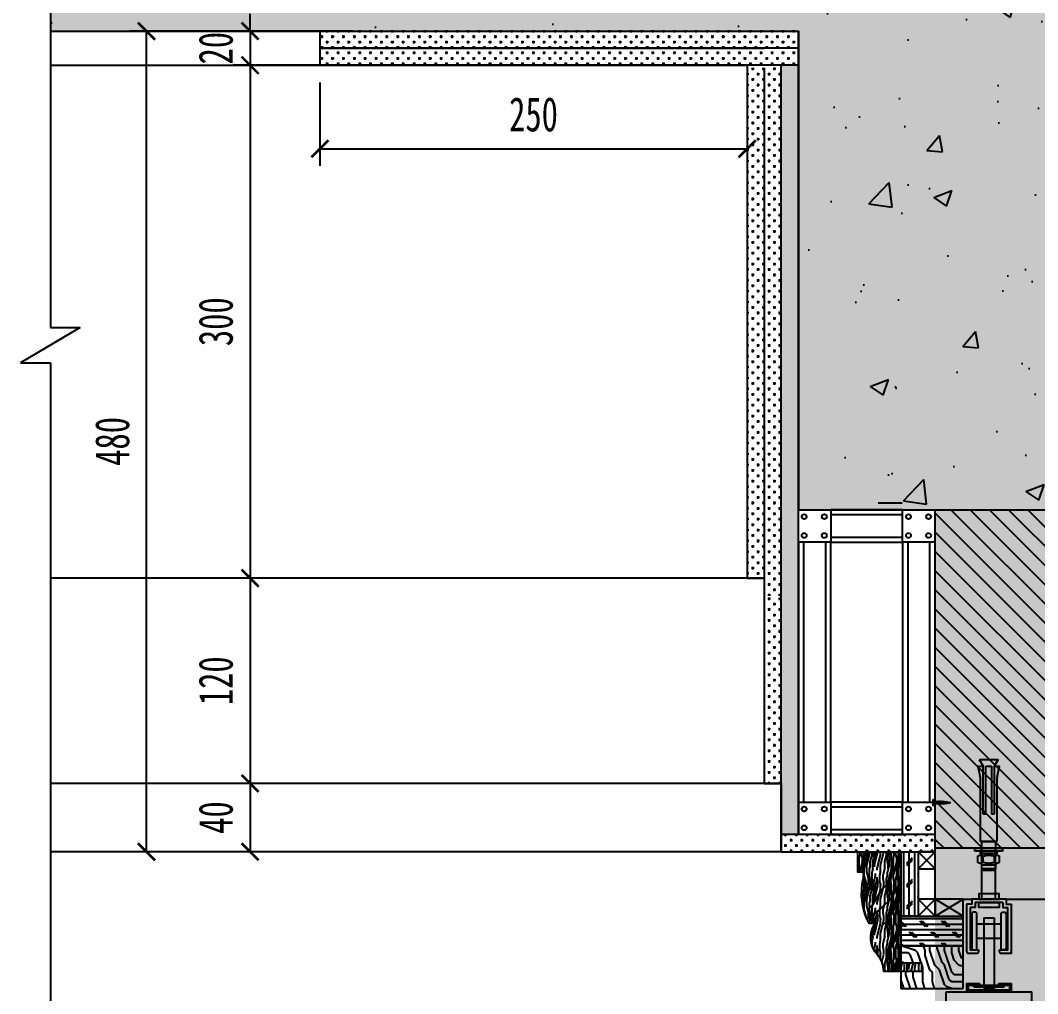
# Model space of a CAD drawing. Header units: millimetres. Extents: x 413534 to 445094, y -245300 to -235817.
# Drawn here: x 415159 to 415754, y -239220 to -238650 of the extents above; entities that cross this region are included whole.
import ezdxf

# ---------------------------------------------------------------- set-up
doc = ezdxf.new("R2010")
doc.units = ezdxf.units.MM
doc.header["$LTSCALE"] = 150
doc.header["$MEASUREMENT"] = 0
doc.linetypes.add('DASH', pattern=[0.35, 0.25, -0.1])
doc.linetypes.add('DASHEDX2', pattern=[38.1, 25.4, -12.7])
doc.layers.get('Defpoints').update_dxf_attribs({"color": 6})
for name, color, linetype in [('0-bh(填充)', 251, 'Continuous'), ('2-NORM', 3, 'Continuous'), ('4-Fine(立面细线)', 251, 'Continuous'), ('4-Wide(立面宽线)', 4, 'Continuous'), ('A-土建柱', 6, 'Continuous'), ('D-节点填充', 250, 'Continuous'), ('D-造型细线', 146, 'Continuous'), ('DRT', 7, 'Continuous'), ('E-楼板、墙体', 6, 'Continuous'), ('E-立面填充', 250, 'Continuous'), ('E-立面轮廓线', 4, 'Continuous'), ('E-立面造型线', 3, 'Continuous'), ('E-顶面轮廓线', 4, 'Continuous'), ('IRC-18Norm', 30, 'Continuous'), ('PM-FURN-M', 3, 'Continuous'), ('PM-WALL', 2, 'Continuous'), ('PM-WALL-HAT', 8, 'Continuous'), ('W-尺寸', 5, 'Continuous'), ('完成面-石材', 55, 'Continuous')]:
    doc.layers.add(name, color=color, linetype=linetype)
doc.styles.add('DIM', font='', dxfattribs={"width": 0.7})
doc.styles.get('DIM').set_extended_font_data('SimSun')
doc.dimstyles.new('10', dxfattribs={"dimscale": 10, "dimtxt": 2, "dimasz": 1, "dimexe": 1, "dimexo": 1, "dimgap": 1, "dimtad": 1, "dimdec": 0, "dimzin": 0, "dimdsep": 46, "dimtxsty": 'DIM', "dimblk": 'ARCHTICK', "dimcen": 0, "dimclrd": 5, "dimclre": 5, "dimclrt": 35, "dimadec": 0, "dimazin": 0, "dimtfac": 0.5, "dimtdec": 0, "dimtix": 1, "dimtmove": 2, "dimatfit": 2, "dimldrblk": 'A', "dimfxl": 0, "dimtolj": 1, "dimtzin": 0, "dimlwd": -1, "dimlwe": -1, "dimarcsym": 0})

# ---------------------------------------------------------------- blocks, each defined once
blk = doc.blocks.new('BZ')
at = {"layer": 'E-立面造型线', "color": 146}
for p, q in [((0, 915.22), (0, 449.77)), ((17.33, 449.77), (-17.68, 429.19)), ((0, 449.77), (17.33, 449.77)), ((-17.68, 429.19), (0, 429.19)), ((0, 429.19), (0, 0))]:
    blk.add_line(p, q, dxfattribs=at)
blk = doc.blocks.new('DD1')
at = {"layer": 'E-顶面轮廓线'}
for p, q in [((270, 480), (270, 460)), ((20, 460), (20, 160)), ((20, 460), (270, 460)), ((10, 160), (10, 40)), ((10, 160), (20, 160)), ((0, 40), (0, 0)), ((0, 40), (10, 40))]:
    blk.add_line(p, q, dxfattribs=at)
blk = doc.blocks.new('*U87')
blk.add_lwpolyline([(0, 0), (42, 0), (42, 19), (0, 19)], close=True)
at = {"color": 251, "linetype": 'DASH', "ltscale": 25}
for points in [[(42, 16), (0, 16)], [(0, 3), (42, 3)]]:
    blk.add_lwpolyline(points, dxfattribs=at)
blk = doc.blocks.new('*U89')
blk.add_lwpolyline([(0, 0), (42, 0), (42, 19), (0, 19)], close=True)
at = {"color": 251, "linetype": 'DASH', "ltscale": 25}
for points in [[(42, 16), (0, 16)], [(0, 3), (42, 3)]]:
    blk.add_lwpolyline(points, dxfattribs=at)
blk = doc.blocks.new('*U88')
blk.add_lwpolyline([(0, 0), (152, 0), (152, 19), (0, 19)], close=True)
at = {"color": 251, "linetype": 'DASH', "ltscale": 25}
for points in [[(152, 16), (0, 16)], [(0, 3), (152, 3)]]:
    blk.add_lwpolyline(points, dxfattribs=at)
blk = doc.blocks.new('_ARCHTICK')
at = {"color": 0, "linetype": 'ByBlock', "const_width": 0.15}
blk.add_lwpolyline([(-0.5, -0.5), (0.5, 0.5)], dxfattribs=at)
blk = doc.blocks.new('*D137')
at = {"color": 5}
for p, q in [((415293.58, -238656.56), (415293.58, -238646.56)), ((415353.58, -238656.56), (415283.58, -238656.56)), ((415293.58, -238656.56), (415293.58, -238676.56)), ((415353.58, -238676.56), (415283.58, -238676.56)), ((415293.58, -238676.56), (415293.58, -238686.56))]:
    blk.add_line(p, q, dxfattribs=at)
at = {"layer": 'Defpoints', "color": 0}
for p in [(415563.97, -238656.56), (415293.58, -238676.56), (415584.43, -238676.56)]:
    blk.add_point(p, dxfattribs=at)
at = {"color": 5, "xscale": 10, "yscale": 10, "zscale": 10}
for p, rotation in [((415293.58, -238656.56), 270), ((415293.58, -238676.56), 90)]:
    blk.add_blockref('_ARCHTICK', p, dxfattribs=dict(at, rotation=rotation))
at = {"color": 35, "insert": (415273.58, -238666.56), "char_height": 20, "attachment_point": 5, "rotation": 90, "style": 'DIM'}
blk.add_mtext('\\A1;20', dxfattribs=at)
blk = doc.blocks.new('A')
at = {"color": 1}
for p, q in [((-1.435, 1.148), (-1.09, 1.437)), ((-1.09, 1.437), (0, 0)), ((-1.435, 1.148), (-0.369, 0)), ((-0.369, 0), (-2.127, 0)), ((-1.435, -1.148), (-0.369, 0)), ((-1.09, -1.437), (0, 0)), ((-1.435, -1.148), (-1.09, -1.437))]:
    blk.add_line(p, q, dxfattribs=at)
for points in [[(-1.435, 1.148), (-1.09, 1.437), (-0.369, 0), (0, 0)], [(-1.435, -1.148), (-1.09, -1.437), (-0.369, 0), (0, 0)]]:
    blk.add_solid(points, dxfattribs=at)
blk = doc.blocks.new('*D138')
at = {"color": 5}
for p, q in [((415353.58, -238676.56), (415283.58, -238676.56)), ((415293.58, -238676.56), (415293.58, -238976.56)), ((415353.58, -238976.56), (415283.58, -238976.56))]:
    blk.add_line(p, q, dxfattribs=at)
at = {"layer": 'Defpoints', "color": 0}
for p in [(415584.43, -238676.56), (415293.58, -238976.56), (415584.43, -238976.56)]:
    blk.add_point(p, dxfattribs=at)
at = {"color": 5, "xscale": 10, "yscale": 10, "zscale": 10}
for p, rotation in [((415293.58, -238676.56), 90), ((415293.58, -238976.56), 270)]:
    blk.add_blockref('_ARCHTICK', p, dxfattribs=dict(at, rotation=rotation))
at = {"color": 35, "insert": (415273.58, -238826.56), "char_height": 20, "attachment_point": 5, "rotation": 90, "style": 'DIM'}
blk.add_mtext('\\A1;300', dxfattribs=at)
blk = doc.blocks.new('*D139')
at = {"color": 5}
for p, q in [((415353.58, -238976.56), (415283.58, -238976.56)), ((415293.58, -238976.56), (415293.58, -239096.56)), ((415353.58, -239096.56), (415283.58, -239096.56))]:
    blk.add_line(p, q, dxfattribs=at)
at = {"layer": 'Defpoints', "color": 0}
for p in [(415584.43, -238976.56), (415293.58, -239096.56), (415594.43, -239096.56)]:
    blk.add_point(p, dxfattribs=at)
at = {"color": 5, "xscale": 10, "yscale": 10, "zscale": 10}
for p, rotation in [((415293.58, -238976.56), 90), ((415293.58, -239096.56), 270)]:
    blk.add_blockref('_ARCHTICK', p, dxfattribs=dict(at, rotation=rotation))
at = {"color": 35, "insert": (415273.58, -239036.56), "char_height": 20, "attachment_point": 5, "rotation": 90, "style": 'DIM'}
blk.add_mtext('\\A1;120', dxfattribs=at)
blk = doc.blocks.new('*D140')
at = {"color": 5}
for p, q in [((415353.58, -239096.56), (415283.58, -239096.56)), ((415293.58, -239096.56), (415293.58, -239136.56)), ((415353.58, -239136.56), (415283.58, -239136.56))]:
    blk.add_line(p, q, dxfattribs=at)
at = {"layer": 'Defpoints', "color": 0}
for p in [(415594.43, -239096.56), (415293.58, -239136.56), (415604.43, -239136.56)]:
    blk.add_point(p, dxfattribs=at)
at = {"color": 5, "xscale": 10, "yscale": 10, "zscale": 10}
for p, rotation in [((415293.58, -239096.56), 90), ((415293.58, -239136.56), 270)]:
    blk.add_blockref('_ARCHTICK', p, dxfattribs=dict(at, rotation=rotation))
at = {"color": 35, "insert": (415273.58, -239116.56), "char_height": 20, "attachment_point": 5, "rotation": 90, "style": 'DIM'}
blk.add_mtext('\\A1;40', dxfattribs=at)
blk = doc.blocks.new('*D141')
at = {"color": 5}
for p, q in [((415292.98, -238656.56), (415222.98, -238656.56)), ((415232.98, -239136.56), (415232.98, -238656.56)), ((415292.98, -239136.56), (415222.98, -239136.56))]:
    blk.add_line(p, q, dxfattribs=at)
at = {"layer": 'Defpoints', "color": 0}
for p in [(415232.98, -238656.56), (415353.58, -238656.56), (415353.58, -239136.56)]:
    blk.add_point(p, dxfattribs=at)
at = {"color": 5, "xscale": 10, "yscale": 10, "zscale": 10}
for p, rotation in [((415232.98, -238656.56), 90), ((415232.98, -239136.56), 270)]:
    blk.add_blockref('_ARCHTICK', p, dxfattribs=dict(at, rotation=rotation))
at = {"color": 35, "insert": (415212.98, -238896.56), "char_height": 20, "attachment_point": 5, "rotation": 90, "style": 'DIM'}
blk.add_mtext('\\A1;480', dxfattribs=at)
blk = doc.blocks.new('QBLOCK2009062415473686')
at = {"color": 251}
for p, q in [((-1.7, 1.6), (-1.4, 1.8)), ((-1.7, 1.6), (-1.4, 1.8)), ((-1.7, 1.6), (-1.4, 1.4)), ((-1.7, 1.6), (-1.4, 1.4)), ((-1.5, 3.5), (-1.2, 3.7)), ((-1.5, 3.5), (-1.2, 3.3)), ((-1.4, 1.4), (1.3, 2.3)), ((-1.4, -0.7), (1.3, 0.2)), ((-1.2, 3.3), (1, 4)), ((-1.1, 5.5), (-0.9, 5.7)), ((-1.1, 5.5), (-0.9, 5.3)), ((-1, 2.6), (-0.9, 3.4)), ((-1, 1.8), (-1, 2.6)), ((-1, -0.2), (-1, 1.5)), ((-0.9, 5.3), (0.7, 5.8)), ((-0.8, 3.8), (-0.6, 5.4)), ((-0.7, 7.5), (-0.5, 7.7)), ((-0.7, 7.5), (-0.5, 7.3)), ((-0.6, 5.8), (-0.4, 7.3)), ((-0.5, 7.3), (0.4, 7.6)), ((-0.3, 7.7), (-0.1, 9.8)), ((0.2, 7.9), (-0.1, 9.8)), ((0.4, 6.1), (0.2, 7.5)), ((0.7, 7.7), (0.4, 8)), ((0.7, 7.7), (0.4, 7.6)), ((0.6, 4.3), (0.4, 5.7)), ((1, 5.9), (0.7, 6.2)), ((1, 5.9), (0.7, 5.8)), ((0.8, 2.6), (0.7, 3.9)), ((0.8, 2.6), (0.8, 2.4)), ((0.8, 2.1), (0.8, 0.5)), ((0.8, 0.1), (0.8, -1.6)), ((1.3, 4.2), (1, 4.4)), ((1.3, 4.2), (1, 4)), ((1.5, 2.4), (1.3, 2.7)), ((1.5, 2.4), (1.3, 2.7)), ((1.5, 2.4), (1.3, 2.3)), ((1.5, 2.4), (1.3, 2.3)), ((1.5, 0.3), (1.3, 0.6)), ((1.5, 0.3), (1.3, 0.2)), ((-3.4, -9.8), (-3.4, -9)), ((3.4, -9), (-3.4, -9)), ((3.4, -9.8), (-3.4, -9.8)), ((-1.7, -0.5), (-1.4, -0.3)), ((-1.7, -0.5), (-1.4, -0.7)), ((-1.7, -2.5), (-1.4, -2.4)), ((-1.7, -2.5), (-1.4, -2.4)), ((-1.7, -2.5), (-1.4, -2.8)), ((-1.7, -2.5), (-1.4, -2.8)), ((-1.7, -4.6), (-1.4, -4.5)), ((-1.7, -4.6), (-1.4, -4.9)), ((-1.4, -2.8), (1.3, -1.9)), ((-1.4, -2.8), (1.3, -1.9)), ((-1.4, -4.9), (1.3, -4)), ((-1, -2.2), (-1, -0.6)), ((-1, -4.3), (-1, -2.6)), ((-0.9, -5.4), (-1, -4.7)), ((0.8, -1.4), (0.8, -1.6)), ((0.8, -2), (0.8, -3.7)), ((0.8, -4.1), (0.9, -5.4)), ((1.5, -1.7), (1.3, -1.5)), ((1.5, -1.7), (1.3, -1.5)), ((1.5, -1.7), (1.3, -1.9)), ((1.5, -1.7), (1.3, -1.9)), ((1.5, -3.8), (1.3, -3.6)), ((1.5, -3.8), (1.3, -4)), ((3.4, -9.8), (3.4, -9))]:
    blk.add_line(p, q, dxfattribs=at)
for centre, start, end in [((-4.8, -5.3), 291.3837, 359.0609), ((4.8, -5.3), 180.9392, 248.6164)]:
    blk.add_arc(centre, 3.94, start, end, dxfattribs=at)
blk = doc.blocks.new('A$C22010BD6')
at = {"layer": 'DRT', "color": 8, "ltscale": 2}
for p, q in [((0, 0), (10, 10)), ((0, 10), (10, 0))]:
    blk.add_line(p, q, dxfattribs=at)
at = {"layer": 'DRT', "color": 3, "ltscale": 2}
blk.add_lwpolyline([(0, 0), (10, 0), (10, 10), (0, 10)], close=True, dxfattribs=at)
blk = doc.blocks.new('g434t')
at = {"layer": '4-Fine(立面细线)', "color": 251, "linetype": 'DASHEDX2', "ltscale": 0.02}
for p, q in [((2366.13, 1133.62), (2366.13, 1119.62)), ((2366.13, 1133.62), (2371.13, 1130.62)), ((2371.13, 1134.62), (2371.13, 1130.62)), ((2426.13, 1132.62), (2381.13, 1132.62)), ((2426.13, 1120.62), (2426.13, 1132.62)), ((2436.13, 1132.61), (2435.13, 1132.03)), ((2441.5, 1134.62), (2436.75, 1134.62)), ((2442.13, 1132.61), (2443.13, 1131.62)), ((2446.13, 1131.62), (2443.13, 1131.62)), ((2443.13, 1131.62), (2443.13, 1121.62)), ((2447.13, 1130.62), (2446.13, 1131.62)), ((2446.13, 1121.62), (2446.13, 1131.62)), ((2406.13, 1130.62), (2371.13, 1130.62)), ((2406.13, 1128.62), (2371.13, 1128.62)), ((2371.13, 1128.62), (2371.13, 1124.62)), ((2371.13, 1124.62), (2406.13, 1124.62)), ((2406.13, 1128.62), (2406.13, 1130.62)), ((2406.13, 1122.62), (2406.13, 1124.62)), ((2441.42, 1130.62), (2436.83, 1130.62)), ((2447.13, 1130.62), (2447.13, 1122.62)), ((2366.13, 1119.62), (2371.13, 1122.62)), ((2371.13, 1122.62), (2406.13, 1122.62)), ((2371.13, 1122.62), (2371.13, 1118.62)), ((2381.13, 1120.62), (2426.13, 1120.62)), ((2436.13, 1120.65), (2435.13, 1121.22)), ((2436.75, 1122.62), (2441.5, 1122.62)), ((2441.42, 1118.62), (2436.83, 1118.62)), ((2442.13, 1120.65), (2443.13, 1121.62)), ((2443.13, 1121.62), (2446.13, 1121.62)), ((2447.13, 1122.62), (2446.13, 1121.62))]:
    blk.add_line(p, q, dxfattribs=at)
for points in [[(2431.13, 1121.62), (2431.13, 1131.62), (2426.13, 1131.62), (2426.13, 1121.62)], [(2431.13, 1116.62), (2433.13, 1116.62), (2433.13, 1136.62), (2431.13, 1136.62)], [(2433.13, 1120.62), (2435.13, 1120.62), (2435.13, 1132.62), (2433.13, 1132.62)]]:
    blk.add_lwpolyline(points, close=True, dxfattribs=at)
for centre, radius, start, end in [((2405.87, 1282.33), 151.74, 256.76433, 260.6158), ((2439.47, 1132.67), 3.34, 144.34274, 217.95471), ((2438.79, 1132.67), 3.34, 322.04529, 35.65726), ((2448.36, 1126.5), 12.24, 160.33684, 198.50401), ((2429.9, 1126.5), 12.24, 341.49599, 19.66316), ((2405.87, 970.91), 151.74, 99.3842, 103.23567), ((2439.47, 1120.67), 3.34, 144.34274, 217.95471), ((2438.79, 1120.67), 3.34, 322.04529, 35.65726)]:
    blk.add_arc(centre, radius, start, end, dxfattribs=at)
blk = doc.blocks.new('sddsdsd')
at = {"ltscale": 0.3}
for p, q in [((73276.94, -119706.29), (73276.94, -119676.62)), ((73284.94, -119706.29), (73284.94, -119676.62))]:
    blk.add_line(p, q, dxfattribs=at)
at = {"layer": '4-Fine(立面细线)', "color": 1, "xscale": -0.8, "yscale": 0.8, "zscale": 0.8, "rotation": 90}
blk.add_blockref('g434t', (74182.23, -117731.72, 0), dxfattribs=at)
blk = doc.blocks.new('*D184')
at = {"color": 5}
for p, q in [((415334.43, -238686.56), (415334.43, -238735.38)), ((415584.43, -238686.56), (415584.43, -238735.38)), ((415334.43, -238725.38), (415584.43, -238725.38))]:
    blk.add_line(p, q, dxfattribs=at)
at = {"layer": 'Defpoints', "color": 0}
for p in [(415334.43, -238676.56), (415584.43, -238676.56), (415584.43, -238725.38)]:
    blk.add_point(p, dxfattribs=at)
at = {"color": 5, "xscale": 10, "yscale": 10, "zscale": 10, "rotation": 180}
blk.add_blockref('_ARCHTICK', (415334.43, -238725.38), dxfattribs=at)
at = {"color": 5, "xscale": 10, "yscale": 10, "zscale": 10}
blk.add_blockref('_ARCHTICK', (415584.43, -238725.38), dxfattribs=at)
at = {"color": 35, "insert": (415459.43, -238705.38), "char_height": 20, "attachment_point": 5, "style": 'DIM'}
blk.add_mtext('\\A1;250', dxfattribs=at)

msp = doc.modelspace()

# ---------------------------------------------------------------- hatches: boundary and pattern name
at = {"ltscale": 2}
h = msp.add_hatch(dxfattribs=at)
h.set_pattern_fill('CORK', color=8, scale=4, angle=90, style=0)
h.set_pattern_definition([(90, (342260.5854, -119572.6846), (-3.175, 2e-16), []), (225, (342262.173, -119571.097), (6.35000274, -6.35000274), [4.49013, -4.49013]), (225, (342262.173, -119570.303), (6.35000274, -6.35000274), [4.49013, -4.49013]), (225, (342262.173, -119569.51), (6.35000274, -6.35000274), [4.49013, -4.49013])])
h.paths.add_polyline_path([(415674.43, -239174.22), (415674.43, -239136.56), (415684.43, -239136.56), (415684.43, -239174.22)])
h = msp.add_hatch(dxfattribs=at)
h.set_pattern_fill('CORK', color=8, scale=4, style=0)
h.set_pattern_definition([(0, (415674.4275, -239191.554), (0, 3.175), []), (135, (415676.015, -239193.141), (-6.35, -6.35), [4.4901, -4.4901]), (135, (415676.809, -239193.141), (-6.35, -6.35), [4.4901, -4.4901]), (135, (415677.6025, -239193.141), (-6.35, -6.35), [4.4901, -4.4901])])
h.paths.add_polyline_path([(415710.85, -239179.06), (415710.85, -239174.22), (415674.43, -239174.22), (415674.43, -239191.55), (415710.85, -239191.55)])
at = {"layer": '0-bh(填充)'}
h = msp.add_hatch(dxfattribs=at)
h.set_pattern_fill('CROSS', color=250, scale=2, style=0)
h.set_pattern_definition([(180, (832544.0323, 10533.2045), (-3.175, 3.175), [1.5875, -4.7625]), (90, (832543.2386, 10532.4108), (3.175, 3.175), [1.5875, -4.7625])])
h.paths.add_polyline_path([(415334.43, -238656.56), (415614.43, -238656.56), (415614.43, -238666.56), (415334.43, -238666.56)])
h.paths.add_polyline_path([(415334.43, -238666.56), (415614.43, -238666.56), (415614.43, -238676.56), (415334.43, -238676.56)])
h = msp.add_hatch(dxfattribs=at)
h.set_pattern_fill('CROSS', color=250, scale=0.5, style=0)
h.set_pattern_definition([(180, (415604.4264, -238986.557), (-3.175, 3.175), [1.5875, -4.7625]), (90, (415603.6326, -238987.3506), (3.175, 3.175), [1.5875, -4.7625])])
h.paths.add_polyline_path([(415594.43, -238976.56), (415584.43, -238976.56), (415584.43, -238678.56), (415594.43, -238678.56)])
h.paths.add_polyline_path([(415594.43, -238678.56), (415604.43, -238676.56), (415604.43, -238707.56), (415603.86, -238986.56), (415594.43, -238986.56), (415594.43, -238976.56)])
h = msp.add_hatch(dxfattribs=at)
h.set_pattern_fill('CROSS', color=250, scale=0.5, style=0)
h.set_pattern_definition([(180, (415614.4264, -238777.7118), (-3.175, 3.175), [1.5875, -4.7625]), (90, (415613.6326, -238778.5055), (3.175, 3.175), [1.5875, -4.7625])])
h.paths.add_polyline_path([(415614.43, -238676.56), (415604.43, -238676.56), (415604.43, -239126.56), (415614.43, -239126.56), (415614.43, -238777.71)])
h = msp.add_hatch(dxfattribs=at)
h.set_pattern_fill('CROSS', color=250, scale=0.5, style=0)
h.set_pattern_definition([(180, (415604.4264, -239096.557), (-3.175, 3.175), [1.5875, -4.7625]), (90, (415603.6326, -239097.3506), (3.175, 3.175), [1.5875, -4.7625])])
h.paths.add_polyline_path([(415604.43, -238986.56), (415594.43, -238986.56), (415594.43, -239096.56), (415604.43, -239096.56)])
h = msp.add_hatch(dxfattribs=at)
h.set_pattern_fill('CROSS', color=250, scale=2, style=0)
h.set_pattern_definition([(0, (-125.1825, 10533.2045), (3.175, 3.175), [1.5875, -4.7625]), (90, (-124.3888, 10532.4108), (-3.175, 3.175), [1.5875, -4.7625])])
h.paths.add_polyline_path([(415694.43, -239126.56), (415604.43, -239126.56), (415604.43, -239136.56), (415694.43, -239136.56)])
at = {"layer": '2-NORM'}
h = msp.add_hatch(dxfattribs=at)
h.set_pattern_fill('木纹01', color=251, scale=10, angle=135, style=0)
h.set_pattern_definition([(135, (415651.8, -239168.926), (-56.5685, 2e-14), [2, -38]), (135, (415668.77, -239191.554), (-56.569, 2e-14), [4, -36]), (135, (415648.97, -239174.583), (-56.5685, 2e-14), [2, -38]), (135, (415663.114, -239194.382), (-56.569, 2e-14), [2, -38]), (135, (415644.73, -239178.826), (-56.5685, 2e-14), [2, -38]), (135, (415658.87, -239195.796), (-56.5685, 2e-14), [2, -38]), (135, (415641.9, -239181.654), (-56.5685, 2e-14), [2, -38]), (135, (415654.63, -239200.04), (-56.5685, 2e-14), [2, -22, 2, -14]), (135, (415651.8, -239202.868), (-56.5685, 2e-14), [4, -20, 2, -14]), (135, (415648.97, -239208.524), (-56.5685, 2e-14), [2, -6, 2, -16, 2, -12]), (135, (415647.558, -239212.767), (-56.5685, 2e-14), [2, -8, 4, -26]), (135, (415627.76, -239195.796), (-56.5685, 2e-14), [2, -38]), (135, (415644.73, -239215.595), (-56.5685, 2e-14), [2, -10, 2, -26]), (180, (415674.428, -239191.554), (-28.2843, -28.2843), [5.657, -50.912]), (180, (415650.386, -239167.512), (-28.2843, -28.2843), [11.314, -45.255]), (180, (415636.244, -239181.654), (-28.2843, -28.2843), [2.8284, -53.74]), (180, (415657.457, -239208.524), (-28.2843, -28.2843), [8.485, -48.083]), (180, (415633.415, -239184.483), (-28.2843, -28.2843), [14.142, -42.4264]), (180, (415629.173, -239188.725), (-28.2843, -28.2843), [8.485, -48.083]), (90, (415632, -239197.21), (-28.2843, 28.2843), [2.8284, -53.74]), (90, (415664.528, -239184.483), (-28.2843, 28.2843), [5.657, -50.912]), (90, (415651.8, -239194.382), (-28.2843, 28.2843), [5.657, -50.912]), (90, (415648.972, -239180.24), (-28.2843, 28.2843), [5.657, -50.912]), (90, (415639.072, -239192.968), (-28.2843, 28.2843), [5.657, -50.912]), (90, (415634.83, -239194.382), (-28.2843, 28.2843), [8.485, -48.083]), (90, (415658.87, -239184.483), (-28.2843, 28.2843), [8.485, -48.083]), (90, (415653.214, -239181.654), (-28.2843, 28.2843), [8.485, -48.083]), (90, (415647.558, -239195.796), (-28.2843, 28.2843), [8.485, -48.083]), (90, (415643.315, -239194.382), (-28.2843, 28.2843), [8.485, -48.083]), (161.565, (415667.356, -239195.796), (-28.2843, 28.2843), [4.472, -84.9706]), (161.565, (415647.558, -239173.169), (-28.2843, 28.2843), [17.8885, -71.554]), (161.565, (415643.315, -239177.412), (-28.2843, 28.2843), [17.8885, -71.554]), (161.565, (415640.486, -239180.24), (-28.2843, 28.2843), [17.8886, -26.8, 8.9444, -35.8098]), (161.565, (415633.415, -239181.654), (-28.2843, 28.2843), [4.472, -84.9706]), (161.565, (415648.972, -239217.01), (-28.2843, 28.2843), [4.472, -84.9706]), (161.565, (415626.344, -239194.382), (-28.2843, 28.2843), [8.9443, -80.4984]), (108.435, (415658.871, -239175.998), (-28.2843, 28.2843), [8.944, -80.4984]), (108.435, (415661.7, -239192.968), (-28.2843, 28.2843), [8.944, -80.4984]), (108.435, (415665.942, -239188.725), (-28.2843, 28.2843), [4.472, -84.9704]), (108.435, (415657.457, -239194.382), (-28.2843, 28.2843), [13.4164, -76.0263]), (108.435, (415651.8, -239188.725), (-28.2843, 28.2843), [8.944, -80.4984]), (108.435, (415647.558, -239187.311), (-28.2843, 28.2843), [8.944, -80.4984]), (108.435, (415653.214, -239198.625), (-28.2843, 28.2843), [4.472, -84.9704]), (108.435, (415648.972, -239200.04), (-28.2843, 28.2843), [4.472, -84.9704]), (108.435, (415632.001, -239194.382), (-28.2843, 28.2843), [4.472, -84.9704]), (108.435, (415643.315, -239185.897), (-28.2843, 28.2843), [4.472, -84.9704]), (108.435, (415647.558, -239207.11), (-28.2843, 28.2843), [13.4164, -76.0263]), (108.435, (415646.143, -239211.353), (-28.2843, 28.2843), [8.944, -80.4984]), (108.435, (415639.072, -239187.311), (-28.2843, 28.2843), [4.472, -40.248, 4.472, -40.2507]), (108.435, (415641.9, -239201.453), (-28.2843, 28.2843), [8.944, -80.4984]), (108.435, (415637.658, -239202.868), (-28.2843, 28.2843), [8.944, -80.4984]), (108.435, (415643.315, -239214.181), (-28.2843, 28.2843), [8.944, -80.4984]), (108.435, (415634.83, -239205.696), (-28.2843, 28.2843), [8.944, -80.4984])])
h.paths.add_polyline_path([(415710.85, -239216.56), (415710.85, -239191.55), (415674.43, -239191.55), (415674.43, -239201.56), (415686.43, -239201.56), (415686.43, -239206.56), (415674.43, -239206.56), (415674.43, -239216.56)])
h.paths.add_polyline_path([(415798.01, -239191.55), (415798.01, -239216.56), (415834.43, -239216.56), (415834.43, -239206.56), (415822.43, -239206.56), (415822.43, -239201.56), (415834.43, -239201.56), (415834.43, -239191.55)])
at = {"layer": 'D-节点填充'}
h = msp.add_hatch(dxfattribs=at)
h.set_pattern_fill('ANSI36', color=256, scale=8, style=0)
h.set_pattern_definition([(45, (99230.191, -116521.305), (6.7351921, 24.69570433), [31.75, -6.35, 0, -6.35])])
h.paths.add_polyline_path([(417234.95, -238536.56), (417234.95, -238656.56), (416014.43, -238656.56), (416014.43, -238936.56), (415614.43, -238936.56), (415614.43, -238656.56), (415176.81, -238656.56), (415176.81, -238536.56)])
h = msp.add_hatch(dxfattribs=at)
h.set_pattern_fill('AR-CONC', color=256, scale=6, style=0)
h.set_pattern_definition([(50, (992301.915, -1165213.0475), (10.93108014, -0.95634513), [1.143, -12.573]), (355, (992301.915, -1165213.048), (-2.11456956, 11.46339857), [0.9144, -10.0584]), (100.451, (992302.826, -1165213.127), (8.8165501, 10.50700127), [0.9714, -10.6854]), (46.1842, (992301.915, -1165210), (16.26474245, -2.52253968), [1.7145, -18.8595]), (96.6356, (992303.27, -1165210.21), (14.24425407, 14.84553335), [1.4571, -16.0281]), (351.184, (992301.915, -1165210), (14.24427635, 14.84550707), [1.3716, -15.0876]), (21, (992303.439, -1165210.7615), (9.09689279, -6.13593111), [1.143, -12.573]), (326, (992303.439, -1165210.762), (3.7081217, 11.05127797), [0.9144, -10.0584]), (71.4514, (992304.197, -1165211.273), (12.80498945, 4.91537146), [0.9714, -10.6854]), (37.5, (992301.9146, -1165213.0475), (0.185316195, 5.073302332), [0, -9.93648, 0, -10.2108, 0, -10.0965]), (7.5, (992301.9146, -1165213.0475), (4.00917975, 6.01083449), [0, -5.82168, 0, -9.70788, 0, -3.8481]), (327.5, (992298.516, -1165213.0475), (8.13543571, -0.34372464), [0, -3.81, 0, -11.8872, 0, -15.7734]), (317.5, (992296.992, -1165213.0475), (8.887750883, 1.52558946), [0, -4.953, 0, -7.89432, 0, -11.2014])])
h.paths.add_polyline_path([(417204.95, -238536.56), (417204.95, -238656.56), (416014.43, -238656.56), (416014.43, -238936.56), (415614.43, -238936.56), (415614.43, -238656.56), (415176.81, -238656.56), (415176.81, -238536.56)])
h.paths.add_polyline_path([(415694.43, -238936.56), (415814.43, -238936.56), (415814.43, -239358.12), (415694.43, -239358.12)])
h = msp.add_hatch(dxfattribs=at)
h.set_pattern_fill('AR-CONC', color=256, scale=0.6, style=0)
h.set_pattern_definition([(50, (415513.15, -238936.56), (109.311, -9.5635), [11.43, -125.73]), (355, (415513.15, -238936.56), (-21.146, 114.634), [9.144, -100.584]), (100.451, (415522.26, -238937.35), (88.1655, 105.07), [9.714, -106.854]), (46.184, (415513.15, -238906.08), (162.647, -25.225), [17.145, -188.595]), (96.636, (415526.7, -238908.18), (142.443, 148.455), [14.571, -160.281]), (351.184, (415513.15, -238906.08), (142.443, 148.455), [13.716, -150.876]), (21, (415528.39, -238913.7), (90.969, -61.3593), [11.43, -125.73]), (326, (415528.39, -238913.7), (37.081, 110.513), [9.144, -100.584]), (71.4514, (415535.97, -238918.81), (128.05, 49.154), [9.714, -106.854]), (37.5, (415513.15, -238936.557), (1.8532, 50.733), [0, -99.3648, 0, -102.108, 0, -100.965]), (7.5, (415513.15, -238936.557), (40.0918, 60.1083), [0, -58.2168, 0, -97.0788, 0, -38.481]), (327.5, (415479.164, -238936.557), (81.3544, -3.4372), [0, -38.1, 0, -118.872, 0, -157.734]), (317.5, (415463.924, -238936.56), (88.8775, 15.256), [0, -49.53, 0, -78.9432, 0, -112.014])])
h.paths.add_polyline_path([(417204.95, -238536.56), (417204.95, -238656.56), (416014.43, -238656.56), (416014.43, -238936.56), (415614.43, -238936.56), (415614.43, -238656.56), (415176.81, -238656.56), (415176.81, -238536.56)])
at = {"layer": 'D-节点填充', "ltscale": 0.15}
h = msp.add_hatch(dxfattribs=at)
h.set_pattern_fill('PANEL', color=256, scale=100, angle=-45, style=0, pattern_type=2)
h.set_pattern_definition([(85, (415654.43, -239206.42), (99.62, -8.72), [20, -30, 10, -40]), (45, (415705.69, -239158.69), (70.71, -70.71), [20, -80]), (45, (415702.16, -239169.29), (70.71, -70.71), [10, -90]), (45, (415665.03, -239209.95), (70.71, -70.71), [5, -70, 5, -20]), (45, (415693.32, -239188.74), (70.71, -70.71), [20, -30, 5, -45]), (45, (415677.41, -239208.18), (70.71, -70.71), [15, -85]), (45, (415696.85, -239192.27), (70.71, -70.71), [30, -70]), (45, (415677.41, -239215.26), (70.71, -70.71), [20, -80]), (45, (415707.46, -239188.74), (70.71, -70.71), [50, -50]), (45, (415689.78, -239213.49), (70.71, -70.71), [10, -30, 20, -40]), (45, (415741.05, -239165.76), (70.71, -70.71), [20, -80]), (45, (415728.67, -239181.67), (70.71, -70.71), [10, -90]), (45, (415716.3, -239197.58), (70.71, -70.71), [10, -90]), (45, (415682.71, -239234.7), (70.71, -70.71), [20, -80]), (45, (415719.83, -239201.11), (70.71, -70.71), [20, -80]), (45, (415723.37, -239204.65), (70.71, -70.71), [20, -20, 20, -40]), (45, (415712.76, -239222.33), (70.71, -70.71), [10, -50, 20, -20]), (45, (415728.67, -239209.95), (70.71, -70.71), [30, -70]), (45, (415732.21, -239213.49), (70.71, -70.71), [20, -80]), (45, (415705.69, -239243.54), (70.71, -70.71), [30, -40, 10, -20]), (45, (415709.23, -239247.08), (70.71, -70.71), [50, -50]), (45, (415753.42, -239206.42), (70.71, -70.71), [10, -90]), (45, (415733.98, -239229.4), (70.71, -70.71), [20, -80]), (45, (415721.6, -239245.31), (70.71, -70.71), [10, -40, 10, -40]), (45, (415716.3, -239254.15), (70.71, -70.71), [10, -30, 20, -40]), (45, (415732.21, -239241.77), (70.71, -70.71), [10, -50, 10, -30]), (45, (415748.12, -239229.4), (70.71, -70.71), [30, -70]), (45, (415723.37, -239261.22), (70.71, -70.71), [20, -80]), (45, (415760.49, -239227.63), (70.71, -70.71), [10, -90]), (45, (415776.4, -239215.26), (70.71, -70.71), [10, -90]), (30.964, (415709.228, -239162.222), (70.711, 70.711), [10.3, -402.01]), (30.964, (415732.21, -239171.06), (70.711, 70.711), [10.3, -402.01]), (30.964, (415767.564, -239220.559), (70.7107, 70.7107), [10.3, -402.01]), (30.964, (415719.835, -239215.255), (70.711, 70.711), [10.3, -402.01]), (30.964, (415744.583, -239211.72), (70.7107, 70.7107), [10.3, -402.01]), (30.964, (415746.35, -239199.345), (70.7107, 70.7107), [10.3, -402.01]), (30.964, (415723.37, -239247.075), (70.7107, 70.7107), [10.3, -402.01]), (30.964, (415748.12, -239215.255), (70.7107, 70.7107), [10.3, -402.01]), (30.964, (415735.744, -239174.597), (70.711, 70.711), [20.6, -391.71]), (30.964, (415733.977, -239186.97), (70.711, 70.711), [20.6, -391.71]), (30.964, (415737.512, -239190.506), (70.711, 70.711), [20.6, -391.71]), (239.036, (415693.318, -239188.739), (-70.711, -70.711), [10.3, -20.6, 10.3, -371.111]), (239.036, (415689.783, -239213.487), (-70.711, -70.711), [10.3, -402.01]), (239.036, (415721.602, -239245.307), (-70.7107, -70.7107), [20.6, -391.71]), (210.964, (415705.692, -239158.687), (-70.711, -70.711), [10.3, -402.01]), (59.036, (415719.835, -239144.545), (70.711, 70.711), [10.3, -402.01]), (59.036, (415723.37, -239190.506), (70.711, 70.711), [10.3, -402.01]), (59.036, (415749.887, -239188.739), (70.7107, 70.7107), [10.3, -402.01]), (59.036, (415726.906, -239222.326), (70.7107, 70.7107), [10.3, -402.01]), (59.036, (415728.673, -239238.236), (70.7107, 70.7107), [10.3, -402.01]), (59.036, (415739.28, -239234.7), (70.7107, 70.7107), [10.3, -402.01]), (59.036, (415726.906, -239222.326), (70.7107, 70.7107), [10.3, -402.01]), (59.036, (415758.725, -239211.72), (70.7107, 70.7107), [41.2, -371.11]), (59.036, (415668.57, -239206.416), (70.711, 70.711), [41.2, -371.11]), (59.036, (415680.944, -239204.649), (70.711, 70.711), [41.2, -371.11]), (59.036, (415691.55, -239201.113), (70.711, 70.711), [10.3, -20.6, 20.6, -360.811]), (59.036, (415696.854, -239206.416), (70.711, 70.711), [20.6, -20.6, 20.6, -350.511]), (59.036, (415696.854, -239220.559), (70.711, 70.711), [41.2, -371.11]), (59.036, (415695.086, -239232.933), (70.711, 70.711), [41.2, -371.11]), (59.036, (415698.621, -239236.468), (70.711, 70.711), [41.2, -371.11]), (59.036, (415769.332, -239208.184), (70.7107, 70.7107), [10.3, -402.01]), (59.036, (415783.474, -239208.184), (70.7107, 70.7107), [20.6, -391.71]), (59.036, (415737.512, -239247.075), (70.7107, 70.7107), [20.6, -391.71]), (59.036, (415668.57, -239192.274), (70.71, 70.71), [41.2, -371.11]), (59.036, (415760.493, -239199.345), (70.7107, 70.7107), [30.9, -381.41]), (59.036, (415762.26, -239186.97), (70.7107, 70.7107), [61.8, -350.51])])
edge = h.paths.add_edge_path()
edge.add_line((415663.02, -239178.9), (415663.02, -239176.08))
edge.add_line((415663.02, -239176.08), (415659.02, -239176.08))
edge.add_line((415659.02, -239176.08), (415654.43, -239166.4))
edge.add_line((415654.43, -239166.4), (415654.43, -239156.56))
edge.add_line((415654.43, -239156.56), (415674.43, -239156.56))
edge.add_line((415674.43, -239156.56), (415674.43, -239206.42))
edge.add_line((415674.43, -239206.42), (415666.15, -239206.42))
edge.add_arc((415666.15, -239203.29), 3.13, 90, 270, ccw=False)
edge.add_line((415666.15, -239200.17), (415666.15, -239195.17))
edge.add_line((415666.15, -239195.17), (415663.02, -239195.17))
edge.add_line((415663.02, -239195.17), (415663.02, -239178.9))
at = {"layer": 'E-立面填充', "ltscale": 0.15}
h = msp.add_hatch(dxfattribs=at)
h.set_pattern_fill('PANEL', color=256, scale=20, style=0, pattern_type=2)
h.set_pattern_definition([(90, (430462.485, -114848.38), (-20, 4e-15), [4, -6, 2, -8]), (90, (430461.985, -114834.38), (-20, 4e-15), [4, -16]), (90, (430460.985, -114836.38), (-20, 4e-15), [2, -18]), (90, (430460.485, -114847.38), (-20, 4e-15), [1, -14, 1, -4]), (90, (430459.485, -114840.38), (-20, 4e-15), [4, -6, 1, -9]), (90, (430458.985, -114845.38), (-20, 4e-15), [3, -17]), (90, (430458.485, -114840.38), (-20, 4e-15), [6, -14]), (90, (430457.985, -114846.38), (-20, 4e-15), [4, -16]), (90, (430457.485, -114838.38), (-20, 4e-15), [10, -10]), (90, (430456.485, -114844.38), (-20, 4e-15), [2, -6, 4, -8]), (90, (430455.985, -114830.38), (-20, 4e-15), [4, -16]), (90, (430455.485, -114834.38), (-20, 4e-15), [2, -18]), (90, (430454.985, -114838.38), (-20, 4e-15), [2, -18]), (90, (430454.485, -114848.38), (-20, 4e-15), [4, -16]), (90, (430453.985, -114838.38), (-20, 4e-15), [4, -16]), (90, (430452.985, -114838.38), (-20, 4e-15), [4, -4, 4, -8]), (90, (430451.985, -114842.38), (-20, 4e-15), [2, -10, 4, -4]), (90, (430451.485, -114838.38), (-20, 4e-15), [6, -14]), (90, (430450.485, -114838.38), (-20, 4e-15), [4, -16]), (90, (430449.985, -114846.38), (-20, 4e-15), [6, -8, 2, -4]), (90, (430448.985, -114846.38), (-20, 4e-15), [10, -10]), (90, (430448.485, -114834.38), (-20, 4e-15), [2, -18]), (90, (430447.985, -114840.38), (-20, 4e-15), [4, -16]), (90, (430447.485, -114844.38), (-20, 4e-15), [2, -8, 2, -8]), (90, (430446.985, -114846.38), (-20, 4e-15), [2, -6, 4, -8]), (90, (430446.485, -114842.38), (-20, 4e-15), [2, -10, 2, -6]), (90, (430445.985, -114838.38), (-20, 4e-15), [6, -14]), (90, (430444.985, -114846.38), (-20, 4e-15), [4, -16]), (90, (430444.485, -114836.38), (-20, 4e-15), [2, -18]), (90, (430443.985, -114832.38), (-20, 4e-15), [2, -18]), (104.0362435, (430460.9847, -114834.38), (7e-10, 20), [2.06, -80.4021105]), (104.0362435, (430456.4847, -114832.38), (7e-10, 20), [2.06, -80.4021105]), (104.0362435, (430444.4847, -114834.38), (7e-10, 20), [2.06, -80.4021105]), (104.0362435, (430451.9847, -114840.38), (7e-10, 20), [2.06, -80.4021105]), (104.0362435, (430448.9847, -114836.38), (7e-10, 20), [2.06, -80.4021105]), (104.0362435, (430450.4847, -114834.38), (7e-10, 20), [2.06, -80.4021105]), (104.0362435, (430446.9847, -114844.38), (7e-10, 20), [2.06, -80.4021105]), (104.0362435, (430447.9847, -114836.38), (7e-10, 20), [2.06, -80.4021105]), (104.0362435, (430455.4847, -114832.38), (7e-10, 20), [4.12, -78.3421105]), (104.0362435, (430453.9847, -114834.38), (7e-10, 20), [4.12, -78.3421105]), (104.0362435, (430452.9847, -114834.38), (7e-10, 20), [4.12, -78.3421105]), (255.9637565, (430459.4847, -114840.38), (7e-10, -20), [2.06, -4.12, 2.06, -74.2221105]), (255.9637565, (430456.4847, -114844.38), (7e-10, -20), [2.06, -80.4021105]), (255.9637565, (430447.4847, -114844.38), (7e-10, -20), [4.12, -78.3421105]), (284.0362435, (430461.9847, -114834.38), (-7e-10, -20), [2.06, -80.4021105]), (75.9637565, (430461.9847, -114830.38), (-7e-10, 20), [2.06, -80.4021105]), (75.9637565, (430454.9847, -114836.38), (-7e-10, 20), [2.06, -80.4021105]), (75.9637565, (430451.4847, -114832.38), (-7e-10, 20), [2.06, -80.4021105]), (75.9637565, (430449.9847, -114840.38), (-7e-10, 20), [2.06, -80.4021105]), (75.9637565, (430447.4847, -114842.38), (-7e-10, 20), [2.06, -80.4021105]), (75.9637565, (430446.4847, -114840.38), (-7e-10, 20), [2.06, -80.4021105]), (75.9637565, (430449.9847, -114840.38), (-7e-10, 20), [2.06, -80.4021105]), (75.9637565, (430446.9847, -114834.38), (-7e-10, 20), [8.24, -74.2221105]), (75.9637565, (430460.4847, -114846.38), (-7e-10, 20), [8.24, -74.2221105]), (75.9637565, (430458.9847, -114844.38), (-7e-10, 20), [8.24, -74.2221105]), (75.9637565, (430457.9847, -114842.38), (-7e-10, 20), [2.06, -4.12, 4.12, -72.1621105]), (75.9637565, (430456.4847, -114842.38), (-7e-10, 20), [4.12, -4.12, 4.12, -70.1021105]), (75.9637565, (430454.4847, -114844.38), (-7e-10, 20), [8.24, -74.2221105]), (75.9637565, (430452.9847, -114846.38), (-7e-10, 20), [8.24, -74.2221105]), (75.9637565, (430451.9847, -114846.38), (-7e-10, 20), [8.24, -74.2221105]), (75.9637565, (430445.9847, -114832.38), (-7e-10, 20), [2.06, -80.4021105]), (75.9637675, (430443.9847, -114830.38), (-3.84e-06, 20), [4.12, -78.3421105]), (75.9637675, (430444.9847, -114842.38), (-3.84e-06, 20), [4.12, -78.3421105]), (75.9637575, (430462.4847, -114844.38), (-3.5e-07, 20), [8.24, -74.2221105]), (75.9637575, (430448.4847, -114832.38), (-3.5e-07, 20), [6.18, -76.2821105]), (75.9637575, (430449.9847, -114830.38), (-3.5e-07, 20), [12.36, -70.1021105])])
edge = h.paths.add_edge_path()
edge.add_line((415674.43, -239201.56), (415686.43, -239201.56))
edge.add_line((415686.43, -239201.56), (415686.43, -239206.56))
edge.add_line((415686.43, -239206.56), (415664.43, -239206.56))
edge.add_arc((415648.59, -239207.19), 15.85, 2.27959, 40.39871)
edge.add_arc((415672.13, -239186.7), 15.36, 147.97911, 221.68496, ccw=False)
edge.add_line((415659.11, -239178.56), (415655.77, -239178.56))
edge.add_arc((415689.82, -239160.78), 38.41, 166.61732, 207.57422, ccw=False)
edge.add_line((415652.46, -239151.89), (415652.46, -239148.56))
edge.add_line((415652.46, -239148.56), (415649.12, -239148.56))
edge.add_line((415649.12, -239148.56), (415649.12, -239136.56))
edge.add_line((415649.12, -239136.56), (415674.43, -239136.56))
edge.add_line((415674.43, -239136.56), (415674.43, -239198.56))
edge.add_line((415674.43, -239198.56), (415674.43, -239198.56))
edge.add_line((415674.43, -239198.56), (415674.43, -239201.56))
at = {"layer": 'PM-WALL-HAT'}
h = msp.add_hatch(dxfattribs=at)
h.set_pattern_fill('ANSI31', color=256, scale=5, angle=-90, style=0)
h.set_pattern_definition([(315, (421833.009, -268291.05), (5.61266, 5.61266), [])])
h.paths.add_polyline_path([(415814.43, -238936.56), (415694.43, -238936.56), (415694.43, -239134.56), (415814.43, -239134.56)])

# ---------------------------------------------------------------- linework, layer by layer
at = {"color": 2, "elevation": 0}
msp.add_lwpolyline([(415674.43, -239206.56), (415664.43, -239206.56, 0.167877), (415660.66, -239196.91, -0.333169), (415659.11, -239178.56), (415655.77, -239178.56, -0.180635), (415652.46, -239151.89), (415652.46, -239148.56), (415649.12, -239148.56), (415649.12, -239136.56), (415674.43, -239136.56), (415674.43, -239201.56), (415686.43, -239201.56), (415686.43, -239206.56), (415674.43, -239206.56), (415664.43, -239206.56)], format="xyb", dxfattribs=at)
at = {"layer": '4-Wide(立面宽线)', "color": 4}
for p, q in [((415614.43, -238676.56), (415334.43, -238676.56)), ((415604.43, -239136.56), (415604.43, -239096.56))]:
    msp.add_line(p, q, dxfattribs=at)
at = {"layer": 'A-土建柱', "ltscale": 0.5}
for p, q in [((415694.44, -239164.22, 0), (415694.43, -238936.56, 0)), ((415814.43, -239134.56, 0), (415694.44, -239134.56, 0))]:
    msp.add_line(p, q, dxfattribs=at)
at = {"layer": 'D-节点填充', "ltscale": 0.15}
msp.add_line((415675.13, -238932.72, 0), (415661.13, -238932.72, 0), dxfattribs=at)
at = {"layer": 'D-造型细线', "color": 44}
for p, q in [((415614.43, -239086.56), (415614.43, -238656.56)), ((415614.43, -239126.56), (415614.43, -238656.56)), ((415334.43, -238666.56), (415594.43, -238666.56)), ((415614.43, -238666.56), (415334.43, -238666.56)), ((415604.43, -239096.56), (415604.43, -238676.56)), ((415594.43, -238678.56), (415594.43, -238976.56)), ((415614.43, -239086.56), (415614.43, -239126.56)), ((415694.43, -239126.56), (415604.43, -239126.56))]:
    msp.add_line(p, q, dxfattribs=at)
at = {"layer": 'D-造型细线', "ltscale": 0.15}
for p, q in [((415722.95, -239175.17, 0), (415722.95, -239216.56, 0)), ((415722.95, -239175.17, 0), (415728.95, -239175.17, 0)), ((415728.95, -239175.17, 0), (415728.95, -239216.56, 0)), ((415718.9, -239178.78, 0), (415733, -239178.78, 0)), ((415718.9, -239187.06, 0), (415733, -239187.06, 0)), ((415712.95, -239213.56, 0), (415720.35, -239213.56, 0)), ((415712.95, -239213.56, 0), (415712.95, -239218.56, 0)), ((415720.35, -239213.56, 0), (415720.35, -239214.56, 0)), ((415731.55, -239213.56, 0), (415731.55, -239214.56, 0)), ((415738.95, -239213.56, 0), (415738.95, -239218.56, 0)), ((415717.15, -239214.56, 0), (415722.95, -239214.56, 0)), ((415717.15, -239215.56, 0), (415717.15, -239214.56, 0)), ((415717.15, -239215.56, 0), (415722.95, -239215.56, 0)), ((415722.95, -239214.56, 0), (415734.75, -239214.56, 0)), ((415722.95, -239215.56, 0), (415734.75, -239215.56, 0)), ((415722.95, -239216.56, 0), (415728.95, -239216.56, 0)), ((415734.75, -239215.56, 0), (415734.75, -239214.56, 0))]:
    msp.add_line(p, q, dxfattribs=at)
at = {"layer": 'D-造型细线', "ltscale": 0.15, "elevation": 0}
for points in [[(415715.85, -239164.22), (415715.85, -239167.22), (415712.85, -239167.22)], [(415717.85, -239166.22), (415717.85, -239169.22), (415714.85, -239169.22)], [(415736.05, -239164.22), (415715.85, -239164.22)], [(415734.05, -239166.22), (415717.85, -239166.22)], [(415734.05, -239166.22), (415734.05, -239169.22), (415737.05, -239169.22)], [(415736.05, -239164.22), (415736.05, -239167.22), (415739.05, -239167.22)], [(415714.85, -239169.22), (415714.85, -239193.92), (415719.95, -239193.92)], [(415714.85, -239169.22), (415714.85, -239193.92), (415719.95, -239193.92)], [(415731.95, -239193.92), (415737.05, -239193.92), (415737.05, -239169.22)], [(415731.95, -239193.92), (415737.05, -239193.92), (415737.05, -239169.22)], [(415731.55, -239213.56), (415738.95, -239213.56), (415738.95, -239218.56), (415712.95, -239218.56), (415712.95, -239213.56), (415720.35, -239213.56)], [(415731.55, -239214.56), (415737.95, -239214.56), (415737.95, -239217.56), (415713.95, -239217.56), (415713.95, -239214.56), (415720.35, -239214.56)]]:
    msp.add_lwpolyline(points, dxfattribs=at)
for points in [[(415720.09, -239164.22), (415731.9, -239164.22), (415731.9, -239161.27), (415720.09, -239161.27)], [(415720.09, -239166.22), (415731.9, -239166.22), (415731.9, -239169.18), (415720.09, -239169.18)]]:
    msp.add_lwpolyline(points, close=True, dxfattribs=at)
for points in [[(415712.85, -239167.22), (415712.85, -239194.92, 0.414214), (415713.85, -239195.92), (415718.95, -239195.92, 0.414214), (415719.95, -239194.92), (415719.95, -239193.92)], [(415712.85, -239167.22), (415712.85, -239194.92, 0.414214), (415713.85, -239195.92), (415718.95, -239195.92, 0.414214), (415719.95, -239194.92), (415719.95, -239193.92)], [(415731.95, -239193.92), (415731.95, -239194.92, 0.414214), (415732.95, -239195.92), (415739.05, -239195.92), (415739.05, -239167.22)], [(415731.95, -239193.92), (415731.95, -239194.92, 0.414214), (415732.95, -239195.92), (415738.05, -239195.92, 0.414214), (415739.05, -239194.92), (415739.05, -239167.22)]]:
    msp.add_lwpolyline(points, format="xyb", dxfattribs=at)
for points in [[(415716.9, -239193.92), (415717.9, -239193.92, 0.414214), (415718.9, -239192.92), (415718.9, -239172.92, 0.414214), (415717.9, -239171.92), (415716.9, -239171.92, 0.414214), (415715.9, -239172.92), (415715.9, -239192.92, 0.414214)], [(415735, -239193.92), (415734, -239193.92, -0.414214), (415733, -239192.92), (415733, -239172.92, -0.414214), (415734, -239171.92), (415735, -239171.92, -0.414214), (415736, -239172.92), (415736, -239192.92, -0.414214)]]:
    msp.add_lwpolyline(points, format="xyb", close=True, dxfattribs=at)
at = {"layer": 'D-造型细线'}
for centre in [(415617.83, -238940.55), (415629.61, -238940.55), (415678.83, -238940.55), (415690.61, -238940.55), (415617.83, -238951.56), (415629.61, -238951.56), (415678.83, -238951.56), (415690.61, -238951.56), (415617.83, -239111.55), (415629.61, -239111.55), (415678.83, -239111.55), (415690.61, -239111.55), (415617.83, -239122.56), (415629.61, -239122.56), (415678.83, -239122.56), (415690.61, -239122.56)]:
    msp.add_circle(centre, 1.42, dxfattribs=at)
at = {"layer": 'DRT', "color": 8, "ltscale": 2}
for p, q in [((415710.85, -239174.22, 0), (415694.44, -239164.22, 0)), ((415694.44, -239174.22, 0), (415710.85, -239164.22, 0))]:
    msp.add_line(p, q, dxfattribs=at)
at = {"layer": 'DRT', "color": 3, "ltscale": 2, "elevation": 0}
msp.add_lwpolyline([(415710.85, -239174.22), (415710.85, -239164.22), (415694.44, -239164.22), (415694.44, -239174.22)], close=True, dxfattribs=at)
at = {"layer": 'E-楼板、墙体'}
for p, q in [((415176.81, -238656.56), (415614.43, -238656.56)), ((415614.43, -238656.56), (415614.43, -238936.56)), ((415614.43, -238936.56), (416014.43, -238936.56)), ((415614.43, -238936.56), (416014.43, -238936.56))]:
    msp.add_line(p, q, dxfattribs=at)
at = {"layer": 'E-立面填充', "ltscale": 0.15}
msp.add_lwpolyline([(415176.81, -238656.56), (415614.43, -238656.56), (415614.43, -238936.56), (416014.43, -238936.56), (416014.43, -238656.56), (417234.95, -238656.56)], dxfattribs=at)
at = {"layer": 'E-立面轮廓线'}
for q in [(415694.43, -239136.56), (415694.44, -239136.56)]:
    msp.add_line((415604.43, -239136.56), q, dxfattribs=at)
at = {"layer": 'E-立面造型线', "color": 251}
for p, q in [((415176.81, -238676.56), (415334.43, -238676.56)), ((415584.43, -238976.56), (415176.81, -238976.56)), ((415594.43, -239096.56), (415176.81, -239096.56)), ((415604.43, -239136.56), (415176.81, -239136.56))]:
    msp.add_line(p, q, dxfattribs=at)
at = {"layer": 'E-立面造型线', "color": 44}
msp.add_line((415604.43, -239136.56), (415176.81, -239136.56), dxfattribs=at)
at = {"layer": 'E-顶面轮廓线'}
for p, q in [((415334.43, -238656.56), (415334.43, -238676.56)), ((415584.43, -238676.56), (415334.43, -238676.56)), ((415584.43, -238676.56), (415584.43, -238976.56)), ((415594.43, -238976.56), (415584.43, -238976.56)), ((415594.43, -238976.56), (415594.43, -239096.56)), ((415604.43, -239096.56), (415594.43, -239096.56)), ((415604.43, -239096.56), (415604.43, -239136.56))]:
    msp.add_line(p, q, dxfattribs=at)
msp.add_lwpolyline([(415334.43, -238656.56), (415334.43, -238676.56), (415584.43, -238676.56), (415584.43, -238976.56), (415594.43, -238976.56), (415594.43, -239096.56), (415604.43, -239096.56), (415604.43, -239136.56)], dxfattribs=at)
at = {"layer": 'IRC-18Norm', "color": 2}
for p, q in [((415700.96, -239218.56, 0), (415750.94, -239218.56, 0)), ((415700.96, -239338.56, 0), (415700.96, -239218.56, 0)), ((415750.94, -239338.56, 0), (415750.94, -239218.56, 0))]:
    msp.add_line(p, q, dxfattribs=at)
at = {"layer": 'PM-FURN-M', "color": 3}
for p, q in [((415674.43, -239174.22, 0), (415694.44, -239174.22, 0)), ((415710.85, -239191.55, 0), (415674.43, -239191.55, 0))]:
    msp.add_line(p, q, dxfattribs=at)
at = {"layer": 'PM-FURN-M', "color": 3, "elevation": 0}
msp.add_lwpolyline([(415674.43, -239174.22), (415674.43, -239136.56), (415684.43, -239136.56), (415684.43, -239174.22)], close=True, dxfattribs=at)
at = {"layer": 'PM-WALL', "color": 2}
for p, q in [((415710.85, -239216.56, 0), (415710.85, -239164.22, 0)), ((415674.43, -239206.56, 0), (415674.43, -239216.56, 0)), ((415674.43, -239216.56, 0), (415710.85, -239216.56, 0))]:
    msp.add_line(p, q, dxfattribs=at)
at = {"layer": 'W-尺寸', "color": 2, "ltscale": 0.15, "elevation": 0}
for points in [[(415710.85, -239164.22), (415715.85, -239164.22)], [(415736.05, -239164.22), (415772.81, -239164.22)]]:
    msp.add_lwpolyline(points, dxfattribs=at)
at = {"layer": '完成面-石材', "elevation": 0}
msp.add_lwpolyline([(415674.43, -239201.56), (415674.43, -239136.56)], dxfattribs=at)

# ---------------------------------------------------------------- block references
at = {"xscale": -1}
msp.add_blockref('DD1', (415604.43, -239136.56), dxfattribs=at)
at = {"layer": 'D-节点填充'}
msp.add_blockref('BZ', (415176.81, -239279.78), dxfattribs=at)
at = {"layer": 'D-造型细线'}
for name, p in [('*U89', (415633.43, -238955.56)), ('*U87', (415633.43, -239126.56))]:
    msp.add_blockref(name, p, dxfattribs=at)
at = {"layer": 'D-造型细线', "rotation": 270}
for p in [(415614.43, -238955.56), (415675.43, -238955.56)]:
    msp.add_blockref('*U88', p, dxfattribs=at)
at = {"layer": 'D-造型细线', "ltscale": 0.15}
msp.add_blockref('sddsdsd', (342444.83, -119457.93, 0), dxfattribs=at)
at = {"layer": 'D-造型细线', "xscale": -0.54, "yscale": 0.5399999999999999, "zscale": 0.5399999999999999, "rotation": 269.9999999987825}
msp.add_blockref('QBLOCK2009062415473686', (415698.29, -239107.77, 0), dxfattribs=at)
at = {"layer": 'DRT', "ltscale": 2, "rotation": 89.99999999999999}
for p in [(415694.43, -239146.56, 0), (415694.43, -239174.23, 0)]:
    msp.add_blockref('A$C22010BD6', p, dxfattribs=at)

# ---------------------------------------------------------------- dimensions: what is measured, and where the dimension line sits
for base, p1, p2, picture, middle in [((415293.58, -238676.56), (415563.97, -238656.56), (415584.43, -238676.56), '*D137', (415273.58, -238666.56)), ((415232.98, -238656.56), (415353.58, -239136.56), (415353.58, -238656.56), '*D141', (415212.98, -238896.56)), ((415293.58, -238976.56), (415584.43, -238676.56), (415584.43, -238976.56), '*D138', (415273.58, -238826.56)), ((415293.58, -239096.56), (415584.43, -238976.56), (415594.43, -239096.56), '*D139', (415273.58, -239036.56)), ((415293.58, -239136.56), (415594.43, -239096.56), (415604.43, -239136.56), '*D140', (415273.58, -239116.56))]:
    dim = msp.add_linear_dim(base=base, p1=p1, p2=p2, angle=90, dimstyle='10')
    dim.commit()
    dim.dimension.update_dxf_attribs({"geometry": picture, "text_midpoint": middle})
dim = msp.add_linear_dim(base=(415584.43, -238725.38), p1=(415334.43, -238676.56), p2=(415584.43, -238676.56), dimstyle='10')
dim.commit()
dim.dimension.update_dxf_attribs({"geometry": '*D184', "text_midpoint": (415459.43, -238705.38)})

doc.saveas('drawing.dxf')
